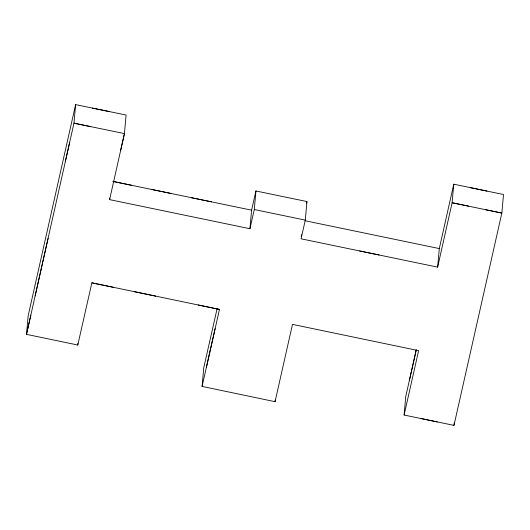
<?xml version="1.0" encoding="UTF-8"?>
<svg xmlns="http://www.w3.org/2000/svg" width="530" height="530" viewBox="0 0 530 530"><rect width="100%" height="100%" fill="white"/><g stroke="black" fill="none" stroke-linecap="round" stroke-linejoin="round"><path stroke-width="0.79" d="M120.727 150.103L124.431 133.593L126.087 115.036L75.624 104.622L73.968 123.179L26.5 334.364L77.778 345.03L91.862 282.815L219.473 309.414L202.082 386.41L275.057 401.687L292.487 324.38L418.62 350.648L404.105 415.03L453.965 425.378L501.844 213.073L503.5 194.517L453.759 184.188L439.304 248.583L437.647 267.14L301.06 238.798L305.293 220.122L306.95 201.559L255.944 190.979L251.591 210.172L249.935 228.728L109.604 199.631L109.75 198.021M77.778 345.03L77.923 343.42M202.082 386.41L203.739 367.853L217.141 308.506M249.935 228.728L254.287 209.535L255.944 190.979M275.057 401.687L275.202 400.07M301.279 236.38L301.424 234.763M404.105 415.03L405.761 396.473L416.282 349.793L409.399 380.374M453.759 184.188L452.103 202.745L437.647 267.14M453.965 425.378L454.177 422.96M75.624 104.622L28.156 315.807L26.5 334.364L30.82 315.171M35.126 295.965L48.078 238.374M65.342 161.577L69.649 142.378M109.604 199.631L124.431 133.593L73.968 123.179L90.789 126.643M206.428 367.158L215.12 328.666M306.598 203.116L306.95 201.559M92.445 108.087L109.266 111.565M470.342 187.627L486.918 191.078M468.686 206.19L452.103 202.745L501.844 213.073L485.261 209.635M254.287 209.535L305.293 220.122M305.061 220.725L439.304 248.583M131.307 185.228L112.864 181.406L251.591 210.172M151.355 189.389L171.402 193.543M191.449 197.703L211.496 201.857M359.598 250.948L379.109 254.99M420.721 418.481L437.349 421.933M91.862 282.815L113.128 287.253M134.395 291.679L155.668 296.118M198.207 304.982L219.473 309.414"/></g></svg>
